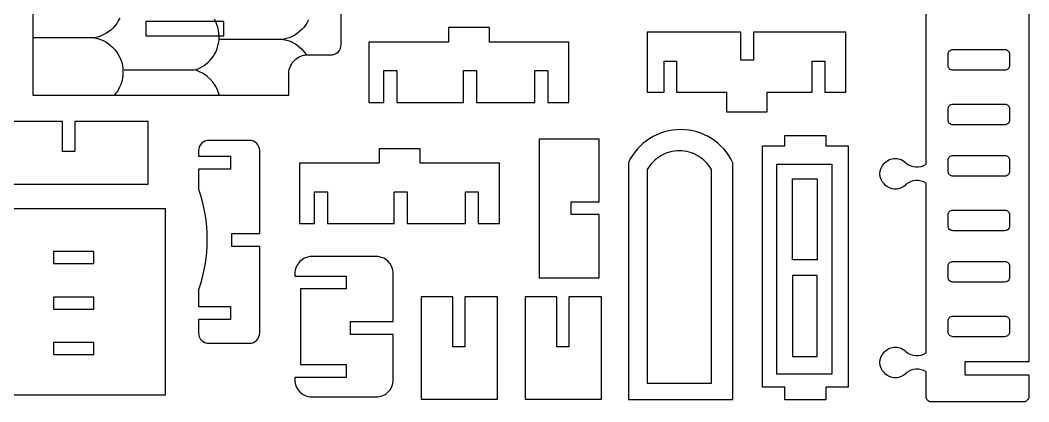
# Model space of a CAD drawing. Extents: x 0.4 to 16.9, y 0.4 to 10.9.
# Drawn here: x 7.41 to 16.93, y 0.39 to 3.99 of the extents above; entities that cross this region are included whole.
import ezdxf

# ---------------------------------------------------------------- set-up
doc = ezdxf.new("R2010")
doc.units = 0
doc.layers.add('Default_Layer', color=1, linetype='CONTINUOUS')

msp = doc.modelspace()

# ---------------------------------------------------------------- linework, layer by layer
at = {"layer": 'Default_Layer'}
for points in [[(16.9291, 10.2834), (16.9291, 0.7713), (16.9291, 0.7713), (16.3243, 0.7713), (16.3243, 0.6495), (16.9291, 0.6495), (16.9291, 0.4424), (16.9282, 0.4326), (16.9253, 0.4235), (16.9209, 0.4152), (16.9149, 0.408), (16.9078, 0.402), (16.8995, 0.3975), (16.8904, 0.3947), (16.8807, 0.3937), (16.0083, 0.3937), (15.9985, 0.3947), (15.9894, 0.3975), (15.9812, 0.402), (15.974, 0.408), (15.9681, 0.4152), (15.9637, 0.4235), (15.9608, 0.4326), (15.9598, 0.4424), (15.9598, 0.6758), (15.9374, 0.6879), (15.9138, 0.6961), (15.8894, 0.7005), (15.8648, 0.7011), (15.8404, 0.6979), (15.8167, 0.6909), (15.7941, 0.6801), (15.7731, 0.6657), (15.7626, 0.6554), (15.7513, 0.6463), (15.7263, 0.632), (15.699, 0.6231), (15.6847, 0.6208), (15.6701, 0.6201), (15.6555, 0.6208), (15.6412, 0.6231), (15.6138, 0.632), (15.5888, 0.6463), (15.5775, 0.6554), (15.5671, 0.6657), (15.5486, 0.6867), (15.535, 0.7109), (15.5266, 0.7373), (15.5237, 0.7652), (15.5266, 0.7931), (15.535, 0.8195), (15.5486, 0.8436), (15.5671, 0.8646), (15.5775, 0.8749), (15.5888, 0.884), (15.6138, 0.8983), (15.6412, 0.9072), (15.6555, 0.9095), (15.6701, 0.9102), (15.6847, 0.9095), (15.699, 0.9072), (15.7263, 0.8983), (15.7513, 0.884), (15.7626, 0.8749), (15.7731, 0.8646), (15.7941, 0.8502), (15.8167, 0.8394), (15.8404, 0.8325), (15.8648, 0.8292), (15.8894, 0.8298), (15.9138, 0.8342), (15.9374, 0.8424), (15.9598, 0.8545), (15.9598, 2.454), (15.9374, 2.4661), (15.9138, 2.4743), (15.8894, 2.4787), (15.8648, 2.4793), (15.8404, 2.4761), (15.8167, 2.4691), (15.7941, 2.4583), (15.7731, 2.4439), (15.7626, 2.4336), (15.7513, 2.4245), (15.7263, 2.4102), (15.699, 2.4013), (15.6847, 2.399), (15.6701, 2.3983), (15.6555, 2.399), (15.6412, 2.4013), (15.6138, 2.4102), (15.5888, 2.4245), (15.5775, 2.4336), (15.5671, 2.4439), (15.5486, 2.4649), (15.535, 2.4891), (15.5266, 2.5155), (15.5237, 2.5434), (15.5266, 2.5713), (15.535, 2.5977), (15.5486, 2.6218), (15.5671, 2.6428), (15.5775, 2.6531), (15.5888, 2.6622), (15.6138, 2.6765), (15.6412, 2.6854), (15.6555, 2.6877), (15.6701, 2.6884), (15.6847, 2.6877), (15.699, 2.6854), (15.7263, 2.6765), (15.7513, 2.6622), (15.7626, 2.6531), (15.7731, 2.6428), (15.7941, 2.6284), (15.8167, 2.6176), (15.8404, 2.6107), (15.8648, 2.6074), (15.8894, 2.608), (15.9138, 2.6124), (15.9374, 2.6206), (15.9598, 2.6327), (15.9598, 4.4758)], [(7.5341, 4.4714), (7.5341, 3.8259), (7.5341, 3.2843), (8.3022, 3.2843), (9.2926, 3.2843), (9.9493, 3.2843), (9.9493, 3.471), (9.949, 3.4894), (9.9505, 3.5074), (9.9536, 3.5249), (9.9585, 3.5418), (9.9648, 3.558), (9.9726, 3.5735), (9.9818, 3.5881), (9.9923, 3.6017), (10.0041, 3.6143), (10.0169, 3.6258), (10.0309, 3.636), (10.0458, 3.6449), (10.0616, 3.6523), (10.0783, 3.6583), (10.0957, 3.6626), (10.1138, 3.6653), (10.1391, 3.6659), (10.341, 3.6659), (10.361, 3.6661), (10.3802, 3.6705), (10.3981, 3.6789), (10.4139, 3.6912), (10.4267, 3.7066), (10.4358, 3.7242), (10.441, 3.7433), (10.442, 3.7633), (10.442, 4.2992)], [(8.3534, 4.009), (8.3403, 3.984), (8.3253, 3.9604), (8.3083, 3.9381), (8.2895, 3.9174), (8.2689, 3.8983), (8.2468, 3.8811), (8.2231, 3.8657), (8.198, 3.8524), (8.1716, 3.8412), (8.1441, 3.8324), (8.1154, 3.8259), (8.1439, 3.8195), (8.1713, 3.8107), (8.1976, 3.7996), (8.2226, 3.7864), (8.2461, 3.7712), (8.2682, 3.7541), (8.2887, 3.7352), (8.3075, 3.7146), (8.3245, 3.6926), (8.3396, 3.6691), (8.3527, 3.6443), (8.3637, 3.6184), (8.3725, 3.5914), (8.3789, 3.5636), (8.383, 3.5349), (8.3845, 3.5055), (8.3845, 3.5031), (8.3834, 3.473), (8.3795, 3.4433), (8.3729, 3.4142), (8.3638, 3.3859), (8.352, 3.3586), (8.3378, 3.3325), (8.3212, 3.3076), (8.3022, 3.2843)], [(9.2926, 3.2843), (9.2865, 3.3057), (9.279, 3.3265), (9.2602, 3.3661), (9.2365, 3.4024), (9.2084, 3.4351), (9.1762, 3.4639), (9.1404, 3.4882), (9.1014, 3.5077), (9.0808, 3.5155), (9.0595, 3.5219), (9.0835, 3.5298), (9.1064, 3.5395), (9.1284, 3.5509), (9.1493, 3.5638), (9.169, 3.5782), (9.1876, 3.594), (9.2048, 3.6112), (9.2207, 3.6295), (9.2352, 3.649), (9.2482, 3.6696), (9.2596, 3.6912), (9.2694, 3.7136), (9.2775, 3.7369), (9.2839, 3.7609), (9.2885, 3.7855), (9.2911, 3.8107), (9.2918, 3.8351), (9.2918, 3.8376), (9.2903, 3.8669), (9.2862, 3.8956), (9.2798, 3.9234), (9.271, 3.9504), (9.26, 3.9763), (9.2469, 4.0011)], [(10.1345, 3.9938), (10.1215, 3.9688), (10.1064, 3.9452), (10.0894, 3.9229), (10.0706, 3.9022), (10.0501, 3.8831), (10.0279, 3.8659), (10.0042, 3.8505), (9.9792, 3.8372), (9.9528, 3.826), (9.9252, 3.8171), (9.8965, 3.8107), (9.9295, 3.803), (9.9613, 3.792), (9.9916, 3.7779), (10.0203, 3.7608), (10.047, 3.7408), (10.0717, 3.7181), (10.094, 3.6929), (10.1138, 3.6653)], [(8.1152, 3.8259), (7.5341, 3.8259)], [(9.8963, 3.8107), (9.2911, 3.8107)], [(9.0533, 3.5204), (8.3946, 3.5204)]]:
    msp.add_lwpolyline(points, dxfattribs=at)
for points in [[(8.6013, 3.8445), (9.3364, 3.8445), (9.3364, 3.9785), (8.6013, 3.9785), (8.6013, 3.8445)], [(11.8434, 3.7836), (11.8434, 3.9217), (11.4557, 3.9217), (11.4557, 3.7836), (10.7045, 3.7836), (10.7045, 3.2153), (10.8458, 3.2153), (10.8458, 3.5157), (10.967, 3.5157), (10.967, 3.2153), (11.597, 3.2153), (11.597, 3.5157), (11.7182, 3.5157), (11.7182, 3.2153), (12.2695, 3.2153), (12.2695, 3.5157), (12.3907, 3.5157), (12.3907, 3.2153), (12.5906, 3.2153), (12.5906, 3.7836), (11.8434, 3.7836)], [(14.4605, 3.3127), (14.8866, 3.3127), (14.8866, 3.605), (15.0037, 3.605), (15.0037, 3.3127), (15.2036, 3.3127), (15.2036, 3.877), (14.3312, 3.877), (14.3312, 3.6131), (14.2141, 3.6131), (14.2141, 3.877), (13.3296, 3.877), (13.3296, 3.3127), (13.4902, 3.3127), (13.4902, 3.605), (13.6073, 3.605), (13.6073, 3.3127), (14.0768, 3.3127), (14.0768, 3.126), (14.4605, 3.126), (14.4605, 3.3127)], [(16.1668, 3.5647), (16.1668, 3.6697), (16.1678, 3.6787), (16.1705, 3.6872), (16.1749, 3.6948), (16.1806, 3.7015), (16.1876, 3.707), (16.1956, 3.7111), (16.2045, 3.7137), (16.214, 3.7146), (16.7012, 3.7146), (16.7108, 3.7137), (16.7196, 3.7111), (16.7276, 3.707), (16.7346, 3.7015), (16.7404, 3.6948), (16.7447, 3.6872), (16.7474, 3.6787), (16.7484, 3.6697), (16.7484, 3.5647), (16.7474, 3.5557), (16.7447, 3.5472), (16.7404, 3.5396), (16.7346, 3.5329), (16.7276, 3.5274), (16.7196, 3.5233), (16.7108, 3.5207), (16.7012, 3.5198), (16.214, 3.5198), (16.2045, 3.5207), (16.1956, 3.5233), (16.1876, 3.5274), (16.1806, 3.5329), (16.1749, 3.5396), (16.1705, 3.5472), (16.1678, 3.5557), (16.1668, 3.5647)], [(16.1668, 3.0501), (16.1668, 3.1551), (16.1678, 3.1641), (16.1705, 3.1726), (16.1749, 3.1802), (16.1806, 3.1869), (16.1876, 3.1924), (16.1956, 3.1965), (16.2045, 3.1991), (16.214, 3.2001), (16.7012, 3.2001), (16.7108, 3.1991), (16.7196, 3.1965), (16.7276, 3.1924), (16.7346, 3.1869), (16.7404, 3.1802), (16.7447, 3.1726), (16.7474, 3.1641), (16.7484, 3.1551), (16.7484, 3.0501), (16.7474, 3.0411), (16.7447, 3.0326), (16.7404, 3.025), (16.7346, 3.0184), (16.7276, 3.0129), (16.7196, 3.0087), (16.7108, 3.0061), (16.7012, 3.0052), (16.214, 3.0052), (16.2045, 3.0061), (16.1956, 3.0087), (16.1876, 3.0129), (16.1806, 3.0184), (16.1749, 3.025), (16.1705, 3.0326), (16.1678, 3.0411), (16.1668, 3.0501)], [(7.8148, 3.0346), (7.1282, 3.0346), (7.1282, 2.4459), (8.6225, 2.4459), (8.6225, 3.0346), (7.9319, 3.0346), (7.9319, 2.7545), (7.8148, 2.7545), (7.8148, 3.0346)], [(13.1519, 2.6477), (13.1519, 0.4148), (14.1374, 0.4148), (14.1374, 2.6477), (14.1192, 2.6827), (14.0988, 2.7159), (14.0763, 2.7474), (14.0517, 2.777), (14.0253, 2.8047), (13.9971, 2.8304), (13.9673, 2.854), (13.9359, 2.8755), (13.9032, 2.8947), (13.8691, 2.9116), (13.8339, 2.9261), (13.7977, 2.9381), (13.7605, 2.9476), (13.7225, 2.9545), (13.6839, 2.9587), (13.6447, 2.9601), (13.6055, 2.9587), (13.5668, 2.9545), (13.5288, 2.9476), (13.4917, 2.9381), (13.4554, 2.9261), (13.4202, 2.9116), (13.3862, 2.8947), (13.3534, 2.8755), (13.322, 2.854), (13.2922, 2.8304), (13.264, 2.8047), (13.2376, 2.777), (13.213, 2.7474), (13.1905, 2.7159), (13.1701, 2.6827), (13.1519, 2.6477)], [(9.0971, 1.4493), (9.0971, 1.2909), (9.4, 1.2909), (9.4, 1.1691), (9.0971, 1.1691), (9.0971, 1.0433), (9.0991, 1.0236), (9.1047, 1.0053), (9.1136, 0.9888), (9.1255, 0.9744), (9.1398, 0.9625), (9.1563, 0.9535), (9.1745, 0.9478), (9.194, 0.9458), (9.5777, 0.9458), (9.5972, 0.9478), (9.6154, 0.9535), (9.6319, 0.9625), (9.6462, 0.9744), (9.6581, 0.9888), (9.667, 1.0053), (9.6727, 1.0236), (9.6746, 1.0433), (9.6746, 1.8573), (9.4101, 1.8573), (9.4101, 1.9791), (9.6746, 1.9791), (9.6746, 2.7606), (9.6727, 2.7802), (9.667, 2.7985), (9.6581, 2.8151), (9.6462, 2.8295), (9.6319, 2.8414), (9.6154, 2.8504), (9.5972, 2.856), (9.5777, 2.858), (9.194, 2.858), (9.175, 2.8561), (9.1569, 2.8506), (9.1402, 2.8416), (9.1255, 2.8295), (9.1134, 2.8146), (9.1045, 2.7979), (9.099, 2.7797), (9.0971, 2.7606), (9.0971, 2.7098), (9.4, 2.7098), (9.4, 2.588), (9.0971, 2.588), (9.0971, 2.3993), (9.1158, 2.3413), (9.1319, 2.2827), (9.1456, 2.2237), (9.1568, 2.1643), (9.1655, 2.1046), (9.1717, 2.0446), (9.1755, 1.9845), (9.1767, 1.9243), (9.1755, 1.8641), (9.1717, 1.8039), (9.1655, 1.744), (9.1568, 1.6842), (9.1456, 1.6248), (9.1319, 1.5658), (9.1158, 1.5072), (9.0971, 1.4493)], [(12.8773, 2.2775), (12.8773, 2.8702), (12.3119, 2.8702), (12.3119, 1.5629), (12.8773, 1.5629), (12.8773, 2.1597), (12.6108, 2.1597), (12.6108, 2.2775), (12.8773, 2.2775)], [(15.0138, 0.5317), (15.0138, 0.412), (14.6261, 0.412), (14.6261, 0.5317), (14.4161, 0.5317), (14.4161, 2.8052), (14.6261, 2.8052), (14.6261, 2.9047), (15.0138, 2.9047), (15.0138, 2.8052), (15.2238, 2.8052), (15.2238, 0.5317), (15.0138, 0.5317)], [(11.1891, 2.6418), (11.1891, 2.7799), (10.8014, 2.7799), (10.8014, 2.6418), (10.0502, 2.6418), (10.0502, 2.0735), (10.1916, 2.0735), (10.1916, 2.3739), (10.3127, 2.3739), (10.3127, 2.0735), (10.9428, 2.0735), (10.9428, 2.3739), (11.0639, 2.3739), (11.0639, 2.0735), (11.6152, 2.0735), (11.6152, 2.3739), (11.7364, 2.3739), (11.7364, 2.0735), (11.9363, 2.0735), (11.9363, 2.6418), (11.1891, 2.6418)], [(13.3296, 2.5827), (13.3296, 0.5691), (13.9355, 0.5691), (13.9355, 2.5827), (13.9232, 2.6028), (13.9098, 2.6219), (13.8953, 2.6398), (13.8797, 2.6567), (13.8631, 2.6725), (13.8455, 2.6871), (13.8078, 2.7126), (13.7672, 2.733), (13.7459, 2.7411), (13.7241, 2.7479), (13.7018, 2.7532), (13.679, 2.7571), (13.6559, 2.7594), (13.6325, 2.7602), (13.6092, 2.7594), (13.5861, 2.7571), (13.5633, 2.7532), (13.541, 2.7479), (13.5192, 2.7411), (13.4979, 2.733), (13.4573, 2.7126), (13.4196, 2.6871), (13.402, 2.6725), (13.3854, 2.6567), (13.3698, 2.6398), (13.3553, 2.6219), (13.3419, 2.6028), (13.3296, 2.5827)], [(16.1668, 2.566), (16.1668, 2.6709), (16.1678, 2.68), (16.1705, 2.6885), (16.1749, 2.6961), (16.1806, 2.7027), (16.1876, 2.7082), (16.1956, 2.7124), (16.2045, 2.715), (16.214, 2.7159), (16.7012, 2.7159), (16.7108, 2.715), (16.7196, 2.7124), (16.7276, 2.7082), (16.7346, 2.7027), (16.7404, 2.6961), (16.7447, 2.6885), (16.7474, 2.68), (16.7484, 2.6709), (16.7484, 2.566), (16.7474, 2.557), (16.7447, 2.5485), (16.7404, 2.5409), (16.7346, 2.5342), (16.7276, 2.5287), (16.7196, 2.5246), (16.7108, 2.522), (16.7012, 2.521), (16.214, 2.521), (16.2045, 2.522), (16.1956, 2.5246), (16.1876, 2.5287), (16.1806, 2.5342), (16.1749, 2.5409), (16.1705, 2.5485), (16.1678, 2.557), (16.1668, 2.566)], [(14.5534, 0.6535), (14.5534, 2.6347), (15.0703, 2.6347), (15.0703, 0.6535), (14.5534, 0.6535)], [(14.6988, 1.7334), (14.6988, 2.4967), (14.933, 2.4967), (14.933, 1.7334), (14.6988, 1.7334)], [(5.329, 0.4587), (8.7861, 0.4587), (8.7861, 2.2125), (5.329, 2.2125), (5.329, 0.4587)], [(16.1668, 2.0514), (16.1668, 2.1564), (16.1678, 2.1654), (16.1705, 2.1739), (16.1749, 2.1815), (16.1806, 2.1882), (16.1876, 2.1937), (16.1956, 2.1978), (16.2045, 2.2004), (16.214, 2.2013), (16.7012, 2.2013), (16.7108, 2.2004), (16.7196, 2.1978), (16.7276, 2.1937), (16.7346, 2.1882), (16.7404, 2.1815), (16.7447, 2.1739), (16.7474, 2.1654), (16.7484, 2.1564), (16.7484, 2.0514), (16.7474, 2.0424), (16.7447, 2.0339), (16.7404, 2.0263), (16.7346, 2.0196), (16.7276, 2.0141), (16.7196, 2.01), (16.7108, 2.0074), (16.7012, 2.0065), (16.214, 2.0065), (16.2045, 2.0074), (16.1956, 2.01), (16.1876, 2.0141), (16.1806, 2.0196), (16.1749, 2.0263), (16.1705, 2.0339), (16.1678, 2.0424), (16.1668, 2.0514)], [(7.729, 1.6969), (8.1086, 1.6969), (8.1086, 1.8106), (7.729, 1.8106), (7.729, 1.6969)], [(10.0603, 1.4574), (10.0603, 0.7449), (10.4904, 0.7449), (10.4904, 0.6231), (10.0058, 0.6231), (10.0058, 0.6018), (10.0066, 0.5852), (10.0091, 0.569), (10.0131, 0.5535), (10.0185, 0.5386), (10.0253, 0.5244), (10.0334, 0.511), (10.0531, 0.4869), (10.077, 0.4671), (10.0903, 0.459), (10.1045, 0.4521), (10.1193, 0.4467), (10.1348, 0.4427), (10.1508, 0.4402), (10.1673, 0.4394), (10.7732, 0.4394), (10.7897, 0.4402), (10.8057, 0.4427), (10.8212, 0.4467), (10.836, 0.4521), (10.8502, 0.459), (10.8635, 0.4671), (10.8874, 0.4869), (10.9071, 0.511), (10.9152, 0.5244), (10.922, 0.5386), (10.9274, 0.5535), (10.9314, 0.569), (10.9339, 0.5852), (10.9347, 0.6018), (10.9347, 1.0281), (10.5308, 1.0281), (10.5308, 1.1498), (10.9347, 1.1498), (10.9347, 1.6005), (10.9339, 1.6171), (10.9314, 1.6332), (10.9274, 1.6488), (10.922, 1.6637), (10.9152, 1.6779), (10.9071, 1.6913), (10.8874, 1.7153), (10.8635, 1.7351), (10.8502, 1.7433), (10.836, 1.7501), (10.8212, 1.7556), (10.8057, 1.7596), (10.7897, 1.762), (10.7732, 1.7629), (10.1673, 1.7629), (10.1508, 1.762), (10.1348, 1.7596), (10.1193, 1.7556), (10.1045, 1.7501), (10.0903, 1.7433), (10.077, 1.7351), (10.0531, 1.7153), (10.0334, 1.6913), (10.0253, 1.6779), (10.0185, 1.6637), (10.0131, 1.6488), (10.0091, 1.6332), (10.0066, 1.6171), (10.0058, 1.6005), (10.0058, 1.5792), (10.4904, 1.5792), (10.4904, 1.4574), (10.0603, 1.4574)], [(16.1668, 1.5673), (16.1668, 1.6722), (16.1678, 1.6813), (16.1705, 1.6897), (16.1749, 1.6974), (16.1806, 1.704), (16.1876, 1.7095), (16.1956, 1.7137), (16.2045, 1.7163), (16.214, 1.7172), (16.7012, 1.7172), (16.7108, 1.7163), (16.7196, 1.7137), (16.7276, 1.7095), (16.7346, 1.704), (16.7404, 1.6974), (16.7447, 1.6897), (16.7474, 1.6813), (16.7484, 1.6722), (16.7484, 1.5673), (16.7474, 1.5582), (16.7447, 1.5498), (16.7404, 1.5422), (16.7346, 1.5355), (16.7276, 1.53), (16.7196, 1.5259), (16.7108, 1.5232), (16.7012, 1.5223), (16.214, 1.5223), (16.2045, 1.5232), (16.1956, 1.5259), (16.1876, 1.53), (16.1806, 1.5355), (16.1749, 1.5422), (16.1705, 1.5498), (16.1678, 1.5582), (16.1668, 1.5673)], [(14.6988, 1.5832), (14.6988, 0.82), (14.933, 0.82), (14.933, 1.5832), (14.6988, 1.5832)], [(7.729, 1.2676), (8.1086, 1.2676), (8.1086, 1.3813), (7.729, 1.3813), (7.729, 1.2676)], [(11.4961, 1.3843), (11.1972, 1.3843), (11.1972, 0.4181), (11.9161, 0.4181), (11.9161, 1.3843), (11.6092, 1.3843), (11.6092, 0.9134), (11.4961, 0.9134), (11.4961, 1.3843)], [(12.4775, 1.3843), (12.1786, 1.3843), (12.1786, 0.4181), (12.8975, 0.4181), (12.8975, 1.3843), (12.5906, 1.3843), (12.5906, 0.9134), (12.4775, 0.9134), (12.4775, 1.3843)], [(16.1668, 1.0527), (16.1668, 1.1577), (16.1678, 1.1667), (16.1705, 1.1752), (16.1749, 1.1828), (16.1806, 1.1895), (16.1876, 1.1949), (16.1956, 1.1991), (16.2045, 1.2017), (16.214, 1.2026), (16.7012, 1.2026), (16.7108, 1.2017), (16.7196, 1.1991), (16.7276, 1.1949), (16.7346, 1.1895), (16.7404, 1.1828), (16.7447, 1.1752), (16.7474, 1.1667), (16.7484, 1.1577), (16.7484, 1.0527), (16.7474, 1.0437), (16.7447, 1.0352), (16.7404, 1.0276), (16.7346, 1.0209), (16.7276, 1.0154), (16.7196, 1.0113), (16.7108, 1.0087), (16.7012, 1.0078), (16.214, 1.0078), (16.2045, 1.0087), (16.1956, 1.0113), (16.1876, 1.0154), (16.1806, 1.0209), (16.1749, 1.0276), (16.1705, 1.0352), (16.1678, 1.0437), (16.1668, 1.0527)], [(7.729, 0.8383), (8.1086, 0.8383), (8.1086, 0.9519), (7.729, 0.9519), (7.729, 0.8383)]]:
    msp.add_lwpolyline(points, close=True, dxfattribs=at)

doc.saveas('drawing.dxf')
